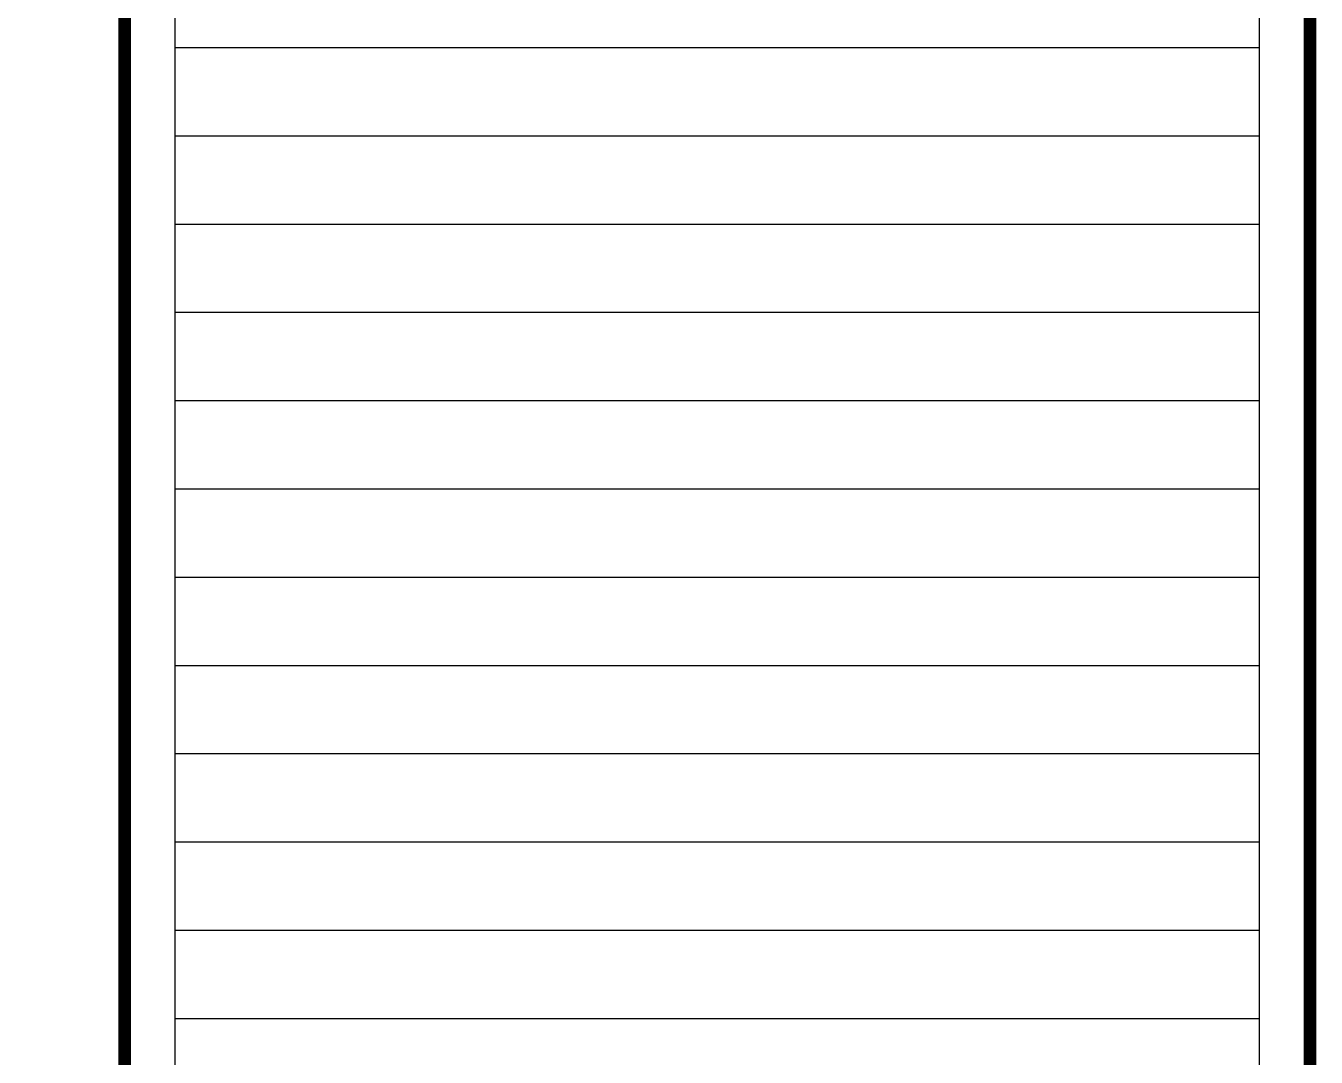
# Model space of a CAD drawing. Header units: millimetres. Extents: x 2135 to 254135, y 1035 to 90135.
# Drawn here: x 37742 to 42860, y 11783 to 15873 of the extents above; entities that cross this region are included whole.
import ezdxf

# ---------------------------------------------------------------- set-up
doc = ezdxf.new("R2010")
doc.units = ezdxf.units.MM
doc.layers.add('form_TED.A', color=40, linetype='Continuous')
doc.layers.add('WA2(가벽)_TED.A', color=7, linetype='Continuous')

# ---------------------------------------------------------------- blocks, each defined once
blk = doc.blocks.new('FORM_TED.A')
at = {"layer": 'form_TED.A', "color": 253, "ltscale": 30}
for p, q in [((362, 8.5), (362, 258.5)), ((405, 8.5), (405, 258.5)), ((405, 147.5), (362, 147.5)), ((405, 144), (362, 144)), ((405, 140.5), (362, 140.5)), ((405, 137), (362, 137)), ((405, 133.5), (362, 133.5)), ((405, 130), (362, 130)), ((405, 126.5), (362, 126.5)), ((405, 123), (362, 123)), ((405, 119.5), (362, 119.5)), ((405, 116), (362, 116)), ((405, 112.5), (362, 112.5)), ((405, 109), (362, 109))]:
    blk.add_line(p, q, dxfattribs=at)
at = {"layer": 'form_TED.A', "ltscale": 30, "const_width": 0.5}
blk.add_lwpolyline([(407, 8.5), (7, 8.5), (7, 288.5), (407, 288.5)], close=True, dxfattribs=at)
blk.add_lwpolyline([(360, 8.5), (360, 288.5)], dxfattribs=at)

msp = doc.modelspace()

# ---------------------------------------------------------------- block references
at = {"layer": 'WA2(가벽)_TED.A', "xscale": 100, "yscale": 100, "zscale": 100}
msp.add_blockref('FORM_TED.A', (2134.6, 1035.4), dxfattribs=at)

doc.saveas('drawing.dxf')
